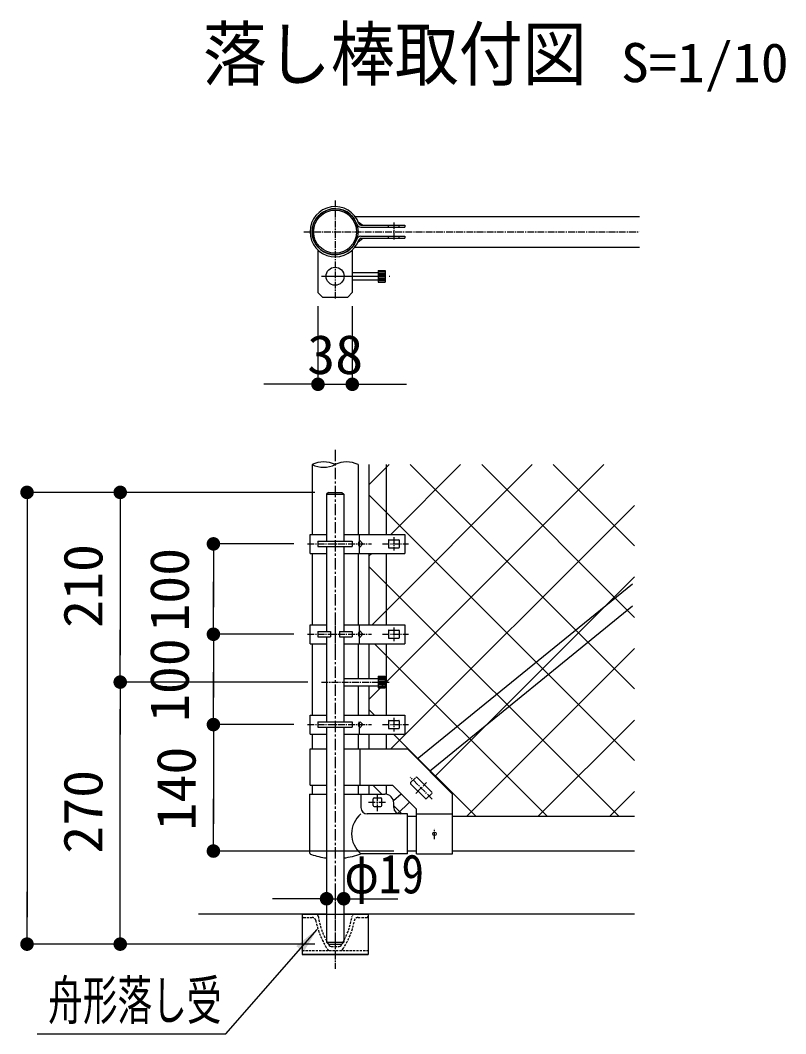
# Model space of a CAD drawing. Units: millimetres, scale not verified, with parts at other scales. Extents: x -5940 to 5940, y -4200 to 4200.
# Drawn here: x 2976 to 4671, y -2628 to -385 of the extents above; entities that cross this region are included whole.
import ezdxf
from ezdxf.enums import TextEntityAlignment as Align

# ---------------------------------------------------------------- set-up
doc = ezdxf.new("R2010")
doc.units = ezdxf.units.MM
doc.header["$LTSCALE"] = 20
for name, pattern in [('USER1', [0.375, 0.25, -0.125]), ('USER2', [1.125, 0.75, -0.125, 0.125, -0.125]), ('USER4', [2, 1.25, -0.25, 0.25, -0.25]), ('USER5', [10, 6.25, -1.25, 1.25, -1.25])]:
    doc.linetypes.add(name, pattern=pattern)
for name, color, linetype, lineweight in [('0-1_SUNPOU', 1, 'Continuous', 25), ('0-3_7詳細', 7, 'Continuous', 25), ('0-5_0', 7, 'Continuous', 25), ('0-A_6文字', 7, 'Continuous', 25)]:
    doc.layers.add(name, color=color, linetype=linetype, lineweight=lineweight)
doc.styles.add('ＭＳ ゴシック', font='')
doc.styles.get('ＭＳ ゴシック').set_extended_font_data('MS Gothic')

# ---------------------------------------------------------------- blocks, each defined once
blk = doc.blocks.new('M1')
at = {"layer": '0-1_SUNPOU'}
blk.add_line((-5, 0), (-38.576, 0), dxfattribs=at)
for points in [[(0, 0), (-5, 0), (-4.961, 0.627)], [(0, 0), (-4.961, -0.627), (-5, 0)], [(0, 0), (-4.961, 0.627), (-4.843, 1.243)], [(0, 0), (-4.843, -1.243), (-4.961, -0.627)], [(0, 0), (-4.843, 1.243), (-4.649, 1.841)], [(0, 0), (-4.649, -1.841), (-4.843, -1.243)], [(0, 0), (-4.649, 1.841), (-4.382, 2.409)], [(0, 0), (-4.382, -2.409), (-4.649, -1.841)], [(0, 0), (-4.382, 2.409), (-4.045, 2.939)], [(0, 0), (-4.045, -2.939), (-4.382, -2.409)], [(0, 0), (-4.045, 2.939), (-3.645, 3.423)], [(0, 0), (-3.645, -3.423), (-4.045, -2.939)], [(0, 0), (-3.645, 3.423), (-3.187, 3.853)], [(0, 0), (-3.187, -3.853), (-3.645, -3.423)], [(0, 0), (-3.187, 3.853), (-2.679, 4.222)], [(0, 0), (-2.679, -4.222), (-3.187, -3.853)], [(0, 0), (-2.679, 4.222), (-2.129, 4.524)], [(0, 0), (-2.129, -4.524), (-2.679, -4.222)], [(0, 0), (-2.129, 4.524), (-1.545, 4.755)], [(0, 0), (-1.545, -4.755), (-2.129, -4.524)], [(0, 0), (-1.545, 4.755), (-0.937, 4.911)], [(0, 0), (-0.937, -4.911), (-1.545, -4.755)], [(0, 0), (-0.937, 4.911), (-0.314, 4.99)], [(0, 0), (-0.314, -4.99), (-0.937, -4.911)], [(0, 0), (-0.314, 4.99), (0.314, 4.99)], [(0, 0), (0.314, -4.99), (-0.314, -4.99)], [(0, 0), (0.314, 4.99), (0.937, 4.911)], [(0, 0), (0.937, 4.911), (1.545, 4.755)], [(0, 0), (1.545, 4.755), (2.129, 4.524)], [(0, 0), (2.129, 4.524), (2.679, 4.222)], [(0, 0), (2.679, 4.222), (3.187, 3.853)], [(0, 0), (3.187, 3.853), (3.645, 3.423)], [(0, 0), (3.645, 3.423), (4.045, 2.939)], [(0, 0), (4.045, 2.939), (4.382, 2.409)], [(0, 0), (4.382, 2.409), (4.649, 1.841)], [(0, 0), (4.649, 1.841), (4.843, 1.243)], [(0, 0), (4.843, 1.243), (4.961, 0.627)], [(0, 0), (4.961, 0.627), (5, 0)], [(0, 0), (0.937, -4.911), (0.314, -4.99)], [(0, 0), (1.545, -4.755), (0.937, -4.911)], [(0, 0), (2.129, -4.524), (1.545, -4.755)], [(0, 0), (2.679, -4.222), (2.129, -4.524)], [(0, 0), (3.187, -3.853), (2.679, -4.222)], [(0, 0), (3.645, -3.423), (3.187, -3.853)], [(0, 0), (4.045, -2.939), (3.645, -3.423)], [(0, 0), (4.382, -2.409), (4.045, -2.939)], [(0, 0), (4.649, -1.841), (4.382, -2.409)], [(0, 0), (4.843, -1.243), (4.649, -1.841)], [(0, 0), (4.961, -0.627), (4.843, -1.243)], [(0, 0), (5, 0), (4.961, -0.627)]]:
    blk.add_solid(points, dxfattribs=at)

msp = doc.modelspace()

# ---------------------------------------------------------------- linework, layer by layer
at = {"layer": '0-3_7詳細', "color": 1, "linetype": 'USER2'}
for p, q in [((3672.76, -783.51), (3672.76, -1003.19)), ((3802.76, -832.21), (3802.76, -871.8)), ((3603.46, -852.82), (4346.28, -852.82)), ((3644.76, -951.4), (3700.76, -951.4)), ((3777.53, -1543.86), (3835.59, -1543.86)), ((3802.76, -1528.86), (3802.76, -1558.86)), ((3777.53, -1743.86), (3835.59, -1743.86)), ((3802.76, -1728.86), (3802.76, -1758.86)), ((3642.44, -1849.86), (3794.21, -1849.86)), ((3802.76, -1928.86), (3802.76, -1958.86)), ((3777.53, -1943.86), (3835.59, -1943.86)), ((3887.72, -2108.71), (3839.02, -2060.02)), ((3851.45, -2096.29), (3875.29, -2072.44)), ((3766.76, -2135.76), (3766.76, -2095.76)), ((3746.76, -2115.76), (3786.76, -2115.76)), ((3672.76, -2313.83), (3672.76, -2484.78))]:
    msp.add_line(p, q, dxfattribs=at)
at = {"layer": '0-3_7詳細'}
for p, q in [((3716.76, -818.82), (4346.42, -818.82)), ((3723.76, -830.67), (3734.41, -838.22)), ((3729.82, -838.22), (3826.76, -838.22)), ((3729.82, -842.82), (3826.76, -842.82)), ((3790.76, -842.82), (3790.76, -838.22)), ((3814.76, -842.82), (3814.76, -838.22)), ((3826.76, -838.22), (3826.76, -842.82)), ((3723.76, -874.96), (3734.41, -867.42)), ((3729.82, -862.82), (3826.76, -862.82)), ((3729.82, -867.42), (3826.76, -867.42)), ((3790.76, -867.42), (3790.76, -862.82)), ((3814.76, -867.42), (3814.76, -862.82)), ((3826.76, -862.82), (3826.76, -867.42)), ((3634.76, -893.4), (3634.76, -987.4)), ((3710.76, -893.4), (3710.76, -987.4)), ((3716.76, -886.82), (4346.42, -886.82)), ((3634.76, -987.4), (3644.76, -997.4)), ((3621.96, -1368.37), (3621.96, -1522.86)), ((3723.56, -1368.37), (3723.56, -1522.86)), ((3747.76, -1368.37), (3747.76, -1522.86)), ((3785.76, -1368.37), (3785.76, -1522.86)), ((3621.96, -1564.86), (3621.96, -1722.86)), ((3723.56, -1564.86), (3723.56, -1722.86)), ((3747.76, -1564.86), (3747.76, -1722.86)), ((3785.76, -1564.86), (3785.76, -1722.86)), ((3854.7, -2019.69), (4330.89, -1632.15)), ((3881.71, -2046.7), (4330.89, -1681.14)), ((3621.96, -1764.86), (3621.96, -1922.86)), ((3723.56, -1764.86), (3723.56, -1841.86)), ((3747.76, -1764.86), (3747.76, -1841.86)), ((3785.76, -1764.86), (3785.76, -1922.86)), ((3723.56, -1857.86), (3723.56, -1921.86)), ((3747.76, -1857.86), (3747.76, -1921.86)), ((3621.96, -1964.86), (3621.96, -1997.76)), ((3723.56, -1964.86), (3723.56, -1997.76)), ((3747.76, -1964.86), (3747.76, -1997.76)), ((3785.76, -1964.86), (3785.76, -1997.76)), ((3617.36, -1997.76), (3653.76, -1997.76)), ((3617.36, -2077.76), (3617.36, -1997.76)), ((3691.76, -1997.76), (3832.76, -1997.76)), ((3728.16, -2077.76), (3728.16, -1997.76)), ((3832.76, -1997.76), (3932.76, -2097.76)), ((3886.71, -2093.56), (3854.18, -2061.03)), ((3617.36, -2077.76), (3653.76, -2077.76)), ((3621.96, -2077.76), (3621.96, -2097.76)), ((3691.76, -2077.76), (3799.63, -2077.76)), ((3723.56, -2077.76), (3723.56, -2097.76)), ((3747.76, -2077.76), (3747.76, -2097.76)), ((3785.76, -2077.76), (3785.76, -2097.76)), ((3799.63, -2077.76), (3852.76, -2130.89)), ((3872.56, -2107.7), (3840.04, -2075.17)), ((3615.66, -2097.76), (3653.76, -2097.76)), ((3615.66, -2097.76), (3615.66, -2225.14)), ((3691.76, -2097.76), (3729.86, -2097.76)), ((3729.86, -2097.76), (3782.76, -2097.76)), ((3729.86, -2097.76), (3729.86, -2127.76)), ((3757.26, -2123.26), (3757.26, -2108.26)), ((3759.26, -2106.26), (3774.26, -2106.26)), ((3776.26, -2123.26), (3776.26, -2108.26)), ((3801.83, -2111.72), (3819.34, -2097.47)), ((3932.76, -2230.26), (3932.76, -2097.76)), ((3759.26, -2125.26), (3774.26, -2125.26)), ((3802.76, -2127.76), (3802.76, -2117.76)), ((3852.76, -2230.26), (3852.76, -2130.89)), ((3832.76, -2141.76), (3743.86, -2141.76)), ((3832.76, -2229.76), (3832.76, -2141.76)), ((3852.76, -2147.66), (3832.76, -2147.66)), ((3852.76, -2141.26), (3932.76, -2141.26)), ((4335.55, -2147.66), (3932.76, -2147.66)), ((3832.76, -2229.76), (3729.86, -2229.76)), ((3852.76, -2223.86), (3832.76, -2223.86)), ((3852.76, -2230.26), (3932.76, -2230.26)), ((4335.55, -2223.86), (3932.76, -2223.86)), ((3653.76, -2363.86), (3370.44, -2363.86)), ((4335.55, -2363.86), (3691.76, -2363.86))]:
    msp.add_line(p, q, dxfattribs=at)
at = {"layer": '0-3_7詳細', "color": 3}
for p, q in [((3767.76, -938.4), (3767.76, -964.4)), ((3767.76, -938.4), (3783.76, -938.4)), ((3783.76, -939.45), (3767.76, -939.45)), ((3783.76, -938.4), (3783.76, -964.4)), ((3710.76, -943.4), (3767.76, -943.4)), ((3710.76, -959.4), (3767.76, -959.4)), ((3783.76, -942.63), (3767.76, -942.63)), ((3783.76, -945.8), (3767.76, -945.8)), ((3783.76, -948.98), (3767.76, -948.98)), ((3783.76, -952.15), (3767.76, -952.15)), ((3783.76, -955.33), (3767.76, -955.33)), ((3783.76, -958.5), (3767.76, -958.5)), ((3783.76, -961.68), (3767.76, -961.68)), ((3767.76, -964.4), (3783.76, -964.4)), ((3657.76, -1429.86), (3653.76, -1433.86)), ((3653.76, -1433.86), (3653.76, -1537.86)), ((3653.76, -1433.86), (3691.76, -1433.86)), ((3657.76, -1429.86), (3687.76, -1429.86)), ((3687.76, -1429.86), (3691.76, -1433.86)), ((3691.76, -1433.86), (3691.76, -1537.86)), ((3653.76, -1549.86), (3653.76, -1737.86)), ((3691.76, -1549.86), (3691.76, -1737.86)), ((3653.76, -1749.86), (3653.76, -1937.86)), ((3691.76, -1749.86), (3691.76, -1937.86)), ((3767.76, -1836.86), (3783.76, -1836.86)), ((3767.76, -1836.86), (3767.76, -1862.86)), ((3783.76, -1837.91), (3767.76, -1837.91)), ((3783.76, -1836.86), (3783.76, -1862.86)), ((3691.76, -1841.86), (3767.76, -1841.86)), ((3691.76, -1857.86), (3767.76, -1857.86)), ((3783.76, -1841.08), (3767.76, -1841.08)), ((3783.76, -1844.26), (3767.76, -1844.26)), ((3783.76, -1847.43), (3767.76, -1847.43)), ((3783.76, -1850.61), (3767.76, -1850.61)), ((3783.76, -1853.78), (3767.76, -1853.78)), ((3783.76, -1856.96), (3767.76, -1856.96)), ((3783.76, -1860.13), (3767.76, -1860.13)), ((3767.76, -1862.86), (3783.76, -1862.86)), ((3653.76, -1949.86), (3653.76, -2425.86)), ((3691.76, -1949.86), (3691.76, -2425.86)), ((3653.76, -2425.86), (3691.76, -2425.86)), ((3687.76, -2429.86), (3691.76, -2425.86))]:
    msp.add_line(p, q, dxfattribs=at)
at = {"layer": '0-3_7詳細', "color": 1, "linetype": 'USER5'}
msp.add_line((3642.44, -951.4), (3794.21, -951.4), dxfattribs=at)
at = {"layer": '0-3_7詳細', "color": 1}
for p, q in [((3634.76, -1017.4), (3634.76, -1190.61)), ((3710.76, -1017.4), (3710.76, -1190.61)), ((3574.76, -1190.61), (3514.76, -1190.61)), ((3634.76, -1190.61), (3710.76, -1190.61)), ((3770.76, -1190.61), (3830.76, -1190.61)), ((3627.76, -1429.86), (2990.53, -1429.86)), ((3627.76, -1429.86), (3196.89, -1429.86)), ((2990.53, -1489.86), (2990.53, -2369.86)), ((3196.89, -1489.86), (3196.89, -1789.86)), ((3581.45, -1543.86), (3403.26, -1543.86)), ((3403.26, -1603.86), (3403.26, -1683.86)), ((3581.45, -1743.86), (3403.26, -1743.86)), ((3581.45, -1743.86), (3403.26, -1743.86)), ((3403.26, -1803.86), (3403.26, -1883.86)), ((3612.44, -1849.86), (3196.89, -1849.86)), ((3612.44, -1849.86), (3196.89, -1849.86)), ((3196.89, -2369.86), (3196.89, -1909.86)), ((3581.45, -1943.86), (3403.26, -1943.86)), ((3581.45, -1943.86), (3403.26, -1943.86)), ((3403.26, -2003.86), (3403.26, -2163.86)), ((3802.76, -2223.86), (3403.26, -2223.86)), ((3653.76, -2299.44), (3653.76, -2329.44)), ((3691.76, -2299.44), (3691.76, -2329.44)), ((3593.76, -2329.44), (3533.76, -2329.44)), ((3653.76, -2329.44), (3691.76, -2329.44)), ((3751.76, -2329.44), (3811.76, -2329.44)), ((3607.76, -2429.86), (2990.53, -2429.86)), ((3627.76, -2429.86), (3196.89, -2429.86))]:
    msp.add_line(p, q, dxfattribs=at)
at = {"layer": '0-3_7詳細', "color": 1, "linetype": 'USER4'}
msp.add_line((3672.76, -1335.46), (3672.76, -2455.87), dxfattribs=at)
at = {"layer": '0-3_7詳細', "color": 2}
for p, q in [((4267.48, -1368.37), (3747.76, -1888.08)), ((3792.3, -1368.37), (3747.76, -1412.9)), ((4109.09, -1368.37), (3754.59, -1722.86)), ((3950.69, -1368.37), (3796.2, -1522.86)), ((4335.55, -1864.91), (3839.01, -1368.37)), ((4335.55, -1706.52), (3997.4, -1368.37)), ((4335.55, -1548.13), (4155.79, -1368.37)), ((4335.55, -2023.3), (3747.76, -1435.52)), ((4335.55, -1458.68), (3796.48, -1997.76)), ((3617.37, -1522.86), (3653.76, -1522.86)), ((3617.37, -1564.86), (3617.37, -1522.86)), ((3691.76, -1522.86), (3826.76, -1522.86)), ((3726.41, -1564.86), (3726.41, -1522.86)), ((3826.76, -1522.86), (3826.76, -1564.86)), ((3634.76, -1537.86), (3710.76, -1537.86)), ((3634.76, -1537.86), (3634.76, -1549.86)), ((3710.76, -1537.86), (3710.76, -1549.86)), ((3790.76, -1535.86), (3790.76, -1551.86)), ((3791.76, -1534.86), (3813.76, -1534.86)), ((3814.76, -1535.86), (3814.76, -1551.86)), ((3617.37, -1564.86), (3653.76, -1564.86)), ((3634.76, -1549.86), (3710.76, -1549.86)), ((3691.76, -1564.86), (3826.76, -1564.86)), ((3791.76, -1552.86), (3813.76, -1552.86)), ((4301.52, -2147.66), (3747.76, -1593.91)), ((4335.55, -1617.08), (3893.82, -2058.81)), ((3617.37, -1722.86), (3653.76, -1722.86)), ((3617.37, -1764.86), (3617.37, -1722.86)), ((3691.76, -1722.86), (3826.76, -1722.86)), ((3726.41, -1764.86), (3726.41, -1722.86)), ((3826.76, -1722.86), (3826.76, -1764.86)), ((3634.76, -1737.86), (3662.76, -1737.86)), ((3634.76, -1737.86), (3634.76, -1749.86)), ((3634.76, -1749.86), (3662.76, -1749.86)), ((3662.76, -1737.86), (3662.76, -1749.86)), ((3682.76, -1737.86), (3682.76, -1749.86)), ((3682.76, -1737.86), (3710.76, -1737.86)), ((3682.76, -1749.86), (3710.76, -1749.86)), ((3710.76, -1737.86), (3710.76, -1749.86)), ((3726.41, -1735.86), (3723.76, -1743.86)), ((3723.76, -1743.86), (3726.41, -1751.86)), ((3734.41, -1743.86), (3726.41, -1735.86)), ((3726.41, -1751.86), (3734.41, -1743.86)), ((3790.76, -1735.86), (3790.76, -1751.86)), ((3791.76, -1734.86), (3813.76, -1734.86)), ((3814.76, -1735.86), (3814.76, -1751.86)), ((3617.37, -1764.86), (3653.76, -1764.86)), ((3691.76, -1764.86), (3826.76, -1764.86)), ((4143.12, -2147.66), (3760.32, -1764.86)), ((3791.76, -1752.86), (3813.76, -1752.86)), ((4335.55, -1775.47), (3963.36, -2147.66)), ((3617.37, -1922.86), (3653.76, -1922.86)), ((3617.37, -1964.86), (3617.37, -1922.86)), ((3691.76, -1922.86), (3826.76, -1922.86)), ((3759.93, -1922.86), (3747.76, -1910.69)), ((3826.76, -1922.86), (3826.76, -1964.86)), ((3634.76, -1937.86), (3710.76, -1937.86)), ((3634.76, -1937.86), (3634.76, -1949.86)), ((3634.76, -1949.86), (3710.76, -1949.86)), ((3710.76, -1937.86), (3710.76, -1949.86)), ((3726.41, -1964.86), (3726.41, -1937.86)), ((3790.76, -1935.86), (3790.76, -1951.86)), ((3791.76, -1934.86), (3813.76, -1934.86)), ((3814.76, -1935.86), (3814.76, -1951.86)), ((4335.55, -1933.86), (4121.75, -2147.66)), ((3617.37, -1964.86), (3653.76, -1964.86)), ((3691.76, -1964.86), (3826.76, -1964.86)), ((3791.76, -1952.86), (3813.76, -1952.86)), ((3984.73, -2147.66), (3801.93, -1964.86)), ((4335.55, -2092.25), (4280.15, -2147.66))]:
    msp.add_line(p, q, dxfattribs=at)
at = {"layer": '0-3_7詳細', "color": 2, "linetype": 'USER2'}
for p, q in [((3611.45, -1543.86), (3753.67, -1543.86)), ((3611.45, -1743.86), (3753.67, -1743.86)), ((3611.45, -1943.86), (3753.67, -1943.86))]:
    msp.add_line(p, q, dxfattribs=at)
at = {"layer": '0-3_7詳細', "color": 4}
for p, q in [((3754.2, -1564.86), (3747.76, -1571.3)), ((3776.44, -2097.76), (3756.44, -2077.76)), ((3820.44, -2141.76), (3801.98, -2123.3)), ((3837.25, -2115.38), (3810.87, -2141.76))]:
    msp.add_line(p, q, dxfattribs=at)
at = {"layer": '0-3_7詳細', "color": 4, "linetype": 'USER2'}
for p, q in [((3672.76, -1703.55), (3672.76, -1784.28)), ((3892.76, -2197.15), (3892.76, -2174.36))]:
    msp.add_line(p, q, dxfattribs=at)
at = {"layer": '0-3_7詳細', "linetype": 'USER2'}
for p, q in [((3840.04, -2072.34), (3851.35, -2061.03)), ((3875.39, -2107.7), (3886.71, -2096.39))]:
    msp.add_line(p, q, dxfattribs=at)
at = {"layer": '0-3_7詳細'}
for points in [[(3644.76, -997.4), (3700.76, -997.4), (3710.76, -987.4)], [(3012.64, -2628.21), (3430.95, -2628.21), (3632.76, -2397.34)]]:
    msp.add_lwpolyline(points, dxfattribs=at)
at = {"layer": '0-3_7詳細', "color": 2}
msp.add_lwpolyline([(3726.41, -1551.86), (3734.41, -1543.86), (3726.41, -1535.86), (3723.76, -1543.86)], close=True, dxfattribs=at)
for points in [[(3725.75, -1937.86), (3723.76, -1943.86), (3726.41, -1951.86)], [(3726.41, -1951.86), (3734.41, -1943.86), (3728.41, -1937.86)]]:
    msp.add_lwpolyline(points, dxfattribs=at)
at = {"layer": '0-3_7詳細', "color": 3}
msp.add_lwpolyline([(3653.76, -2425.86), (3657.76, -2429.86), (3687.76, -2429.86)], dxfattribs=at)
at = {"layer": '0-3_7詳細'}
for centre, radius in [((3672.76, -852.82), 50.8), ((3672.76, -852.82), 47.6), ((3672.76, -951.4), 20), ((3892.76, -2185.76), 4)]:
    msp.add_circle(centre, radius, dxfattribs=at)
for centre, radius, start, end in [((3672.76, -852.82), 55.6, 18.59864, 341.40136), ((3672.76, -852.82), 51, 18.59864, 341.40136), ((3729.82, -833.62), 9.2, 198.59864, 270), ((3729.82, -833.62), 4.6, 198.59864, 270), ((3729.82, -872.02), 9.2, 90, 161.40136), ((3729.82, -872.02), 4.6, 90, 161.40136), ((3647.36, -1419.09), 56.73, 63.40129, 116.59871), ((3647.36, -1317.72), 56.66, 243.36799, 296.63201), ((3698.16, -1418.7), 56.38, 63.221, 116.779), ((3852.76, -2062.44), 2, 45, 135), ((3841.45, -2073.76), 2, 135, 225), ((3759.26, -2108.26), 2, 90, 180), ((3774.26, -2108.26), 2, 0, 90), ((3782.76, -2117.76), 20, 0, 90), ((3873.98, -2106.28), 2, 225, 315), ((3885.29, -2094.97), 2, 315, 45), ((3743.86, -2127.76), 14, 180, 270), ((3759.26, -2123.26), 2, 180, 270), ((3774.26, -2123.26), 2, 270, 0), ((3816.76, -2127.76), 14, 180, 270), ((3766.26, -2185.76), 57.1, 129.59418, 230.40582), ((3622.26, -2225.14), 6.6, 180, 250.77949), ((3672.76, -2080.29), 160, 250.77949, 263.18003), ((3672.76, -2080.29), 160, 276.81997, 290.9084)]:
    msp.add_arc(centre, radius, start, end, dxfattribs=at)
at = {"layer": '0-3_7詳細', "color": 2}
for centre, start, end in [((3791.76, -1535.86), 90, 180), ((3813.76, -1535.86), 0, 90), ((3791.76, -1551.86), 180, 270), ((3813.76, -1551.86), 270, 0), ((3791.76, -1735.86), 90, 180), ((3813.76, -1735.86), 0, 90), ((3791.76, -1751.86), 180, 270), ((3813.76, -1751.86), 270, 0), ((3791.76, -1935.86), 90, 180), ((3813.76, -1935.86), 0, 90), ((3791.76, -1951.86), 180, 270), ((3813.76, -1951.86), 270, 0)]:
    msp.add_arc(centre, 1, start, end, dxfattribs=at)
at = {"layer": '0-3_7詳細'}
msp.add_solid([(3634.07, -2395.83), (3602.43, -2447.86), (3586.74, -2434.15)], dxfattribs=at)
at = {"layer": '0-5_0'}
for p, q in [((3599.76, -2363.86), (3745.76, -2363.86)), ((3599.76, -2363.86), (3599.76, -2452.86)), ((3745.76, -2363.86), (3745.76, -2452.86)), ((3599.76, -2451.86), (3745.76, -2451.86)), ((3599.76, -2452.86), (3745.76, -2452.86))]:
    msp.add_line(p, q, dxfattribs=at)
at = {"layer": '0-5_0', "color": 4, "linetype": 'USER1'}
for p, q in [((3599.76, -2363.86), (3599.76, -2367.86)), ((3602.76, -2370.86), (3622.05, -2370.86)), ((3715.1, -2363.86), (3745.76, -2363.86)), ((3723.48, -2370.86), (3742.76, -2370.86)), ((3745.76, -2363.86), (3745.76, -2367.86)), ((3663.91, -2434.86), (3681.62, -2434.86))]:
    msp.add_line(p, q, dxfattribs=at)
at = {"layer": '0-5_0', "linetype": 'USER1'}
msp.add_line((3599.76, -2443.86), (3745.76, -2443.86), dxfattribs=at)
at = {"layer": '0-5_0', "color": 4, "linetype": 'USER1'}
for centre, radius, start, end in [((3602.76, -2367.86), 3, 180, 270), ((3622.05, -2378.86), 8, 11.16592, 90), ((3807.47, -2342.26), 181, 191.16592, 212.93438), ((3630.43, -2368.86), 5, 8.84473, 90), ((3801.37, -2342.26), 168, 188.84473, 212.5084), ((3544.16, -2342.26), 168, 327.4916, 351.15527), ((3538.06, -2342.26), 181, 327.06562, 348.83408), ((3715.1, -2368.86), 5, 90, 171.15527), ((3723.48, -2378.86), 8, 90, 168.83408), ((3742.76, -2367.86), 3, 270, 0)]:
    msp.add_arc(centre, radius, start, end, dxfattribs=at)
at = {"layer": '0-5_0', "color": 4}
for centre, radius, start, end in [((3661.43, -2436.86), 7, 212.93438, 270), ((3663.91, -2429.86), 5, 212.5084, 270), ((3681.62, -2429.86), 5, 270, 327.4916), ((3684.1, -2436.86), 7, 270, 327.06562)]:
    msp.add_arc(centre, radius, start, end, dxfattribs=at)

# ---------------------------------------------------------------- block references
at = {"layer": '0-3_7詳細', "xscale": 3, "yscale": 3}
for p in [(3634.76, -1190.61), (3653.76, -2329.44)]:
    msp.add_blockref('M1', p, dxfattribs=at)
for p, rotation in [((3710.76, -1190.61), 180), ((2990.53, -1429.86), 90), ((3196.89, -1429.86), 90), ((3403.26, -1543.86), 90), ((3403.26, -1743.86), 270), ((3196.89, -1849.86), 270), ((3403.26, -1743.86), 90), ((3196.89, -1849.86), 90), ((3403.26, -1943.86), 270), ((3403.26, -1943.86), 90), ((3403.26, -2223.86), 270), ((2990.53, -2429.86), 270), ((3196.89, -2429.86), 270), ((3691.76, -2329.44), 180)]:
    msp.add_blockref('M1', p, dxfattribs=dict(at, rotation=rotation))

# ---------------------------------------------------------------- texts
at = {"layer": '0-3_7詳細', "style": 'ＭＳ ゴシック'}
for s, height, width, p in [('38', 86.66, 1.05, (3611.03, -1193.87)), ('φ19', 86.59, 0.85, (3693.45, -2343.51))]:
    msp.add_text(s, height=height, dxfattribs=dict(at, width=width)).set_placement(p, align=Align.BOTTOM_LEFT)
at = {"layer": '0-3_7詳細', "style": 'ＭＳ ゴシック', "width": 1.05}
for s, p in [('210', (3183.55, -1729.86)), ('100', (3374.91, -1738.36)), ('100', (3374.91, -1938.36)), ('140', (3389.91, -2178.36)), ('270', (3183.55, -2229.86))]:
    msp.add_text(s, height=86.66, rotation=90, dxfattribs=at).set_placement(p, align=Align.BOTTOM_LEFT)
at = {"layer": '0-A_6文字', "style": 'ＭＳ ゴシック'}
for s, height, width, p in [('落し棒取付図', 115.4, 0.9, (3379.74, -551.6)), ('S=1/10', 86.66, 1.05, (4305.73, -547.8)), ('舟形落し受', 86.59, 0.65, (3037.34, -2623.29))]:
    msp.add_text(s, height=height, dxfattribs=dict(at, width=width)).set_placement(p, align=Align.BOTTOM_LEFT)

doc.saveas('drawing.dxf')
